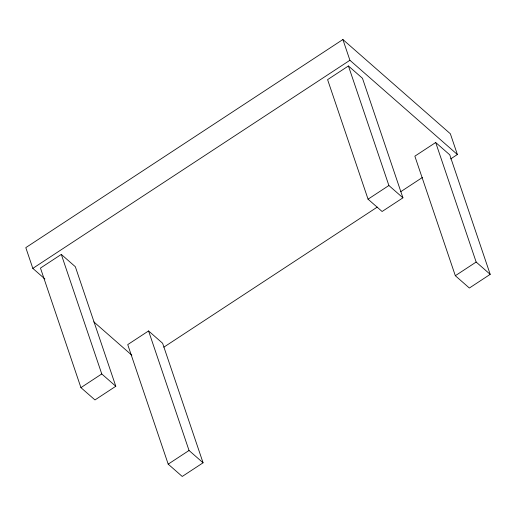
<?xml version="1.0" encoding="UTF-8"?>
<svg xmlns="http://www.w3.org/2000/svg" width="516" height="516" viewBox="0 0 516 516"><rect width="100%" height="100%" fill="white"/><g stroke="black" fill="none" stroke-linecap="round" stroke-linejoin="round"><path stroke-width="0.77" d="M450.649 158.941L457.382 154.523L450.358 133.773L342.895 39.532L25.8 247.635L32.824 268.385L44.898 278.969M32.824 268.385L349.913 60.275L457.382 154.523M61.301 254.414L40.467 268.081L80.928 387.626L94.97 399.939L115.803 386.265L75.342 266.727L61.301 254.414L101.762 373.952L115.803 386.265M348.429 65.971L327.596 79.645L368.056 199.182L382.098 211.502L402.932 197.828L362.471 78.29L348.429 65.971L388.89 185.515L402.932 197.828M148.569 330.937L127.736 344.611L168.197 464.148L182.238 476.468L203.072 462.794L162.611 343.256L148.569 330.937L189.03 450.481L203.072 462.794M435.691 142.5L414.858 156.174L455.325 275.712L469.367 288.031L490.2 274.357L449.739 154.819L435.691 142.5L476.158 262.044L490.2 274.357M80.928 387.626L101.762 373.952M368.056 199.182L388.89 185.515M163.856 347.158L377.267 207.097M400.829 191.636L422.372 177.498M168.197 464.148L189.03 450.481M455.325 275.712L476.158 262.044M93.802 321.855L131.838 355.214M342.895 39.532L349.913 60.275"/></g></svg>
